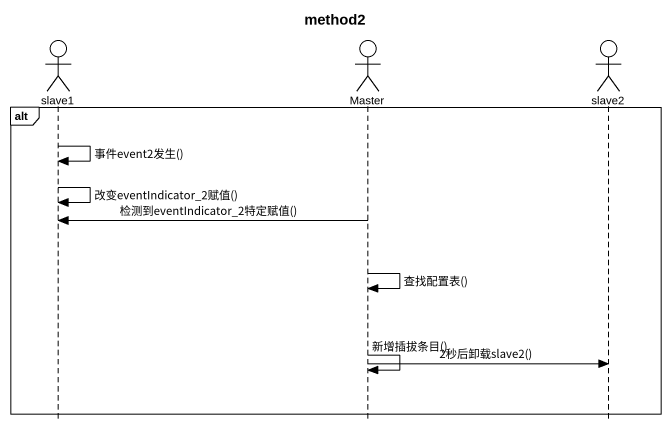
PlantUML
@startuml
title method2
hide footbox
actor slave1
actor Master
actor slave2

alt
  slave1 -> slave1 : 事件event2发生()
  slave1 -> slave1 : 改变eventIndicator_2赋值()
  Master -> slave1 : 检测到eventIndicator_2特定赋值()
  Master -> Master : 查找配置表()
  Master -> Master : 新增插拔条目()
  Master -> slave2 : 2秒后卸载slave2()
end
@enduml
